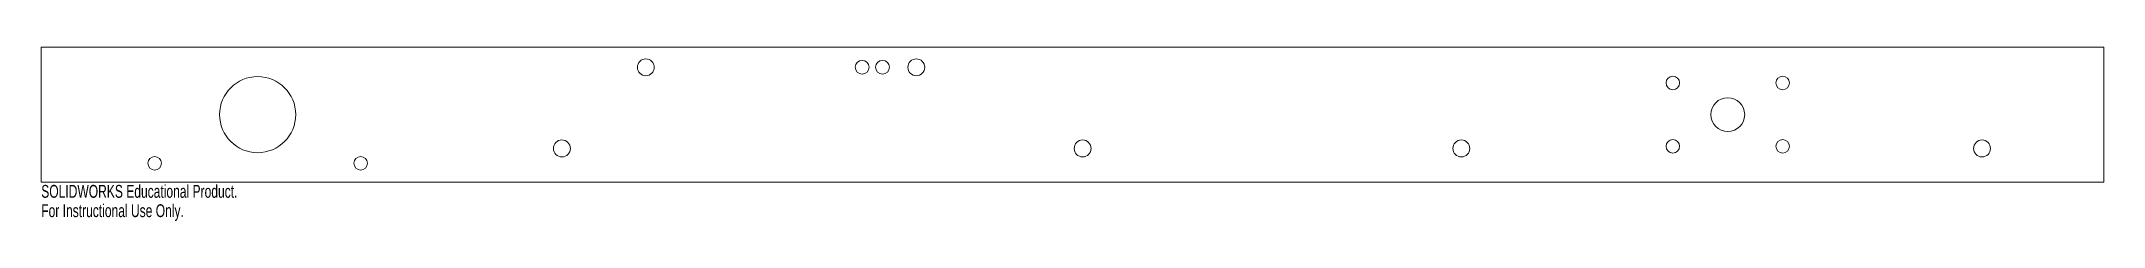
# Model space of a CAD drawing. Header units: inches. Extents: x 0 to 30.5, y -2.4 to 0.1.
import ezdxf

# ---------------------------------------------------------------- set-up
doc = ezdxf.new("R2010")
doc.units = ezdxf.units.IN
doc.header["$MEASUREMENT"] = 0
doc.styles.add('SLDTEXTSTYLE0', font='TXT', dxfattribs={"width": 0.7})

msp = doc.modelspace()

# ---------------------------------------------------------------- linework, layer by layer
at = {"color": 7, "linetype": 'Continuous', "lineweight": 15}
for p, q in [((30.5, 0.125), (0, 0.125)), ((0, 0.125), (0, -1.875)), ((30.5, 0.125), (30.5, -1.875)), ((30.5, -1.875), (0, -1.875))]:
    msp.add_line(p, q, dxfattribs=at)
for centre, radius in [((8.94, -0.175), 0.125), ((12.14, -0.175), 0.102), ((12.44, -0.175), 0.102), ((12.94, -0.175), 0.125), ((3.2, -0.875), 0.563), ((24.128, -0.406), 0.1), ((25.752, -0.406), 0.1), ((24.94, -0.875), 0.25), ((1.677, -1.595), 0.1), ((4.723, -1.595), 0.1), ((7.7, -1.375), 0.125), ((15.4, -1.375), 0.125), ((21, -1.375), 0.125), ((24.128, -1.344), 0.1), ((25.752, -1.344), 0.1), ((28.7, -1.375), 0.125)]:
    msp.add_circle(centre, radius, dxfattribs=at)

# ---------------------------------------------------------------- texts
at = {"color": 7, "linetype": 'Continuous', "char_height": 0.1903, "attachment_point": 1, "style": 'SLDTEXTSTYLE0'}
for s, insert in [('SOLIDWORKS Educational Product.', (0, -1.915)), ('For Instructional Use Only.', (0, -2.201))]:
    msp.add_mtext(s, dxfattribs=dict(at, insert=insert))

doc.saveas('drawing.dxf')
